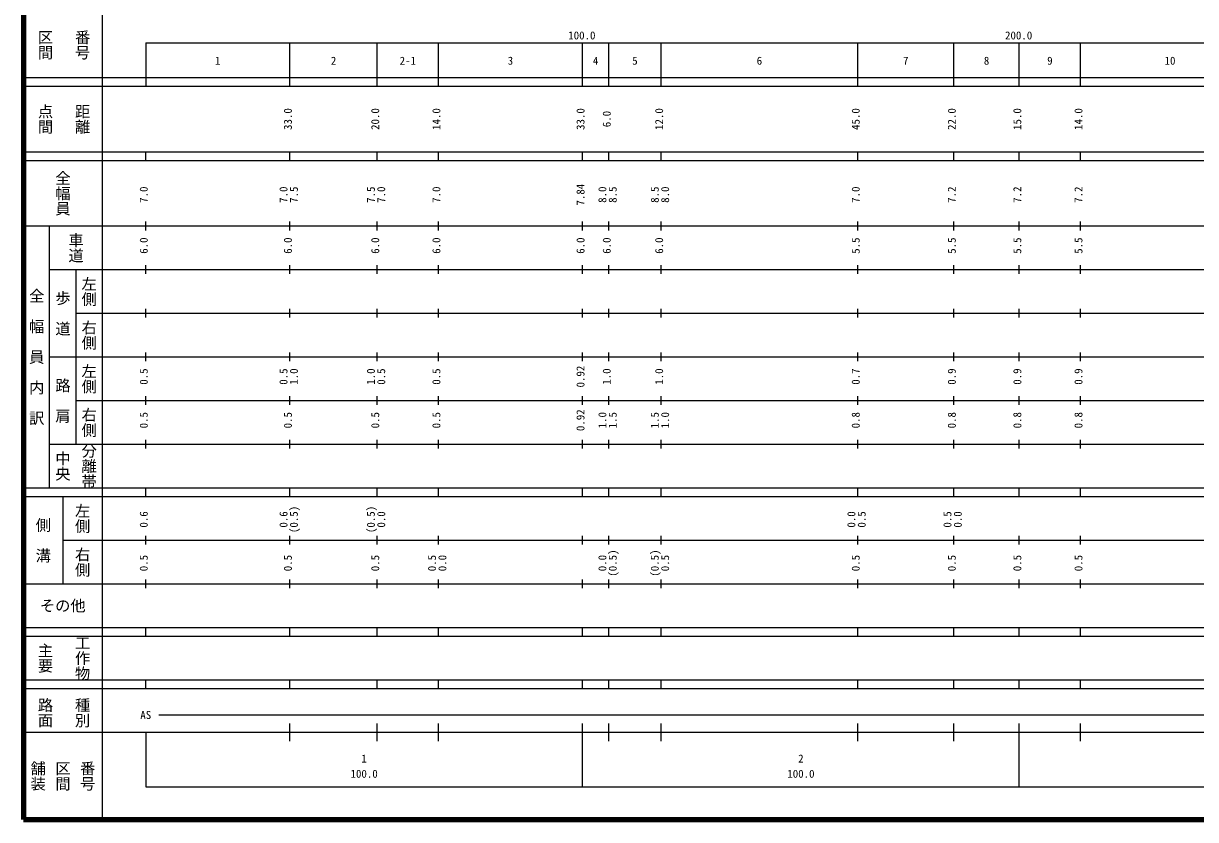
# Model space of a CAD drawing. Units: millimetres on the paper, enlarged 1000 times. Extents: x 40000 to 680000, y 20000 to 380000.
# Drawn here: x 40000 to 308350, y 20000 to 202409 of the extents above; entities that cross this region are included whole.
import ezdxf
from ezdxf.enums import TextEntityAlignment as Align

# ---------------------------------------------------------------- set-up
doc = ezdxf.new("R2010")
doc.units = ezdxf.units.MM
doc.header["$LTSCALE"] = 1000
doc.layers.add('M-TTL', color=2, linetype='Continuous', lineweight=140)
doc.layers.add('M-TTL-BAND', color=7, linetype='Continuous', lineweight=25)
doc.styles.add('@ＭＳ ゴシック', font='')
doc.styles.add('ＭＳ ゴシック', font='')
doc.styles.get('@ＭＳ ゴシック').set_extended_font_data('@MS Gothic')
doc.styles.get('ＭＳ ゴシック').set_extended_font_data('MS Gothic')

msp = doc.modelspace()

# ---------------------------------------------------------------- linework, layer by layer
at = {"layer": 'M-TTL'}
for p, q in [((40000, 380000), (40000, 20000)), ((40000, 20000), (680000, 20000))]:
    msp.add_line(p, q, dxfattribs=at)
at = {"layer": 'M-TTL-BAND'}
for p, q in [((58000, 370000), (58000, 20000)), ((68000, 198000), (579000, 198000)), ((68000, 198000), (68000, 188000)), ((101000, 188000), (101000, 198000)), ((121000, 188000), (121000, 198000)), ((135000, 188000), (135000, 198000)), ((168000, 188000), (168000, 198000)), ((174000, 188000), (174000, 198000)), ((186000, 188000), (186000, 198000)), ((231000, 188000), (231000, 198000)), ((253000, 188000), (253000, 198000)), ((268000, 188000), (268000, 198000)), ((282000, 188000), (282000, 198000)), ((40000, 190000), (579000, 190000)), ((40000, 188000), (579000, 188000)), ((40000, 173000), (579000, 173000)), ((68000, 171000), (68000, 173000)), ((101000, 171000), (101000, 173000)), ((121000, 171000), (121000, 173000)), ((135000, 171000), (135000, 173000)), ((168000, 171000), (168000, 173000)), ((174000, 171000), (174000, 173000)), ((186000, 171000), (186000, 173000)), ((231000, 171000), (231000, 173000)), ((253000, 171000), (253000, 173000)), ((268000, 171000), (268000, 173000)), ((282000, 171000), (282000, 173000)), ((40000, 171000), (579000, 171000)), ((40000, 156000), (579000, 156000)), ((46000, 96000), (46000, 156000)), ((68000, 155000), (68000, 157000)), ((101000, 155000), (101000, 157000)), ((121000, 155000), (121000, 157000)), ((135000, 155000), (135000, 157000)), ((168000, 155000), (168000, 157000)), ((174000, 155000), (174000, 157000)), ((186000, 155000), (186000, 157000)), ((231000, 155000), (231000, 157000)), ((253000, 155000), (253000, 157000)), ((268000, 155000), (268000, 157000)), ((282000, 155000), (282000, 157000)), ((46000, 146000), (579000, 146000)), ((52000, 146000), (52000, 106000)), ((68000, 145000), (68000, 147000)), ((101000, 145000), (101000, 147000)), ((121000, 145000), (121000, 147000)), ((135000, 145000), (135000, 147000)), ((168000, 145000), (168000, 147000)), ((174000, 145000), (174000, 147000)), ((186000, 145000), (186000, 147000)), ((231000, 145000), (231000, 147000)), ((253000, 145000), (253000, 147000)), ((268000, 145000), (268000, 147000)), ((282000, 145000), (282000, 147000)), ((68000, 135000), (68000, 137000)), ((101000, 135000), (101000, 137000)), ((121000, 135000), (121000, 137000)), ((135000, 135000), (135000, 137000)), ((168000, 135000), (168000, 137000)), ((174000, 135000), (174000, 137000)), ((186000, 135000), (186000, 137000)), ((231000, 135000), (231000, 137000)), ((253000, 135000), (253000, 137000)), ((268000, 135000), (268000, 137000)), ((282000, 135000), (282000, 137000)), ((52000, 136000), (579000, 136000)), ((68000, 125000), (68000, 127000)), ((101000, 125000), (101000, 127000)), ((121000, 125000), (121000, 127000)), ((135000, 125000), (135000, 127000)), ((168000, 125000), (168000, 127000)), ((174000, 125000), (174000, 127000)), ((186000, 125000), (186000, 127000)), ((231000, 125000), (231000, 127000)), ((253000, 125000), (253000, 127000)), ((268000, 125000), (268000, 127000)), ((282000, 125000), (282000, 127000)), ((46000, 126000), (579000, 126000)), ((52000, 116000), (579000, 116000)), ((68000, 115000), (68000, 117000)), ((101000, 115000), (101000, 117000)), ((121000, 115000), (121000, 117000)), ((135000, 115000), (135000, 117000)), ((168000, 115000), (168000, 117000)), ((174000, 115000), (174000, 117000)), ((186000, 115000), (186000, 117000)), ((231000, 115000), (231000, 117000)), ((253000, 115000), (253000, 117000)), ((268000, 115000), (268000, 117000)), ((282000, 115000), (282000, 117000)), ((46000, 106000), (579000, 106000)), ((68000, 105000), (68000, 107000)), ((101000, 105000), (101000, 107000)), ((121000, 105000), (121000, 107000)), ((135000, 105000), (135000, 107000)), ((168000, 105000), (168000, 107000)), ((174000, 105000), (174000, 107000)), ((186000, 105000), (186000, 107000)), ((231000, 105000), (231000, 107000)), ((253000, 105000), (253000, 107000)), ((268000, 105000), (268000, 107000)), ((282000, 105000), (282000, 107000)), ((40000, 96000), (579000, 96000)), ((40000, 94000), (579000, 94000)), ((49000, 94000), (49000, 74000)), ((68000, 94000), (68000, 96000)), ((101000, 94000), (101000, 96000)), ((121000, 94000), (121000, 96000)), ((135000, 94000), (135000, 96000)), ((168000, 94000), (168000, 96000)), ((174000, 94000), (174000, 96000)), ((186000, 94000), (186000, 96000)), ((231000, 94000), (231000, 96000)), ((253000, 94000), (253000, 96000)), ((268000, 94000), (268000, 96000)), ((282000, 94000), (282000, 96000)), ((49000, 84000), (579000, 84000)), ((68000, 83000), (68000, 85000)), ((101000, 83000), (101000, 85000)), ((121000, 83000), (121000, 85000)), ((135000, 83000), (135000, 85000)), ((168000, 83000), (168000, 85000)), ((174000, 83000), (174000, 85000)), ((186000, 83000), (186000, 85000)), ((231000, 83000), (231000, 85000)), ((253000, 83000), (253000, 85000)), ((268000, 83000), (268000, 85000)), ((282000, 83000), (282000, 85000)), ((40000, 74000), (579000, 74000)), ((68000, 73000), (68000, 75000)), ((101000, 73000), (101000, 75000)), ((121000, 73000), (121000, 75000)), ((135000, 73000), (135000, 75000)), ((168000, 73000), (168000, 75000)), ((174000, 73000), (174000, 75000)), ((186000, 73000), (186000, 75000)), ((231000, 73000), (231000, 75000)), ((253000, 73000), (253000, 75000)), ((268000, 73000), (268000, 75000)), ((282000, 73000), (282000, 75000)), ((40000, 64000), (579000, 64000)), ((40000, 62000), (579000, 62000)), ((68000, 62000), (68000, 64000)), ((101000, 62000), (101000, 64000)), ((121000, 62000), (121000, 64000)), ((135000, 62000), (135000, 64000)), ((168000, 62000), (168000, 64000)), ((174000, 62000), (174000, 64000)), ((186000, 62000), (186000, 64000)), ((231000, 62000), (231000, 64000)), ((253000, 62000), (253000, 64000)), ((268000, 62000), (268000, 64000)), ((282000, 62000), (282000, 64000)), ((40000, 52000), (579000, 52000)), ((68000, 50000), (68000, 52000)), ((101000, 50000), (101000, 52000)), ((121000, 50000), (121000, 52000)), ((135000, 50000), (135000, 52000)), ((168000, 50000), (168000, 52000)), ((174000, 50000), (174000, 52000)), ((186000, 50000), (186000, 52000)), ((231000, 50000), (231000, 52000)), ((253000, 50000), (253000, 52000)), ((268000, 50000), (268000, 52000)), ((282000, 50000), (282000, 52000)), ((40000, 50000), (579000, 50000)), ((71000, 44000), (565000, 44000)), ((101000, 38000), (101000, 42000)), ((121000, 38000), (121000, 42000)), ((135000, 38000), (135000, 42000)), ((168000, 27500), (168000, 42000)), ((174000, 38000), (174000, 42000)), ((186000, 38000), (186000, 42000)), ((231000, 38000), (231000, 42000)), ((253000, 38000), (253000, 42000)), ((268000, 27500), (268000, 42000)), ((282000, 38000), (282000, 42000)), ((40000, 40000), (579000, 40000)), ((68000, 40000), (68000, 27500)), ((68000, 27500), (579000, 27500))]:
    msp.add_line(p, q, dxfattribs=at)

# ---------------------------------------------------------------- texts
at = {"layer": 'M-TTL-BAND', "style": '@ＭＳ ゴシック'}
for s, p in [('区間', (45000, 197500)), ('番号', (53500, 197500)), ('点間', (45000, 180500)), ('距離', (53500, 180500)), ('全幅員', (49000, 163500)), ('車道', (52000, 151000)), ('左側', (55000, 141000)), ('全\u3000幅\u3000員\u3000内\u3000訳', (43000, 126000)), ('歩\u3000道', (49000, 136000)), ('右側', (55000, 131000)), ('左側', (55000, 121000)), ('路\u3000肩', (49000, 116000)), ('右側', (55000, 111000)), ('分離帯', (55000, 101000)), ('中央', (49000, 101000)), ('左側', (53500, 89000)), ('側\u3000溝', (44500, 84000)), ('右側', (53500, 79000)), ('主要', (45000, 57000)), ('工作物', (53500, 57000)), ('路面', (45000, 44500)), ('種別', (53500, 44500)), ('舗装', (43333, 30000)), ('区間', (49000, 30000)), ('番号', (54667, 30000))]:
    msp.add_text(s, height=2566, rotation=270, dxfattribs=at).set_placement(p, align=Align.MIDDLE_CENTER)
at = {"layer": 'M-TTL-BAND', "style": 'ＭＳ ゴシック'}
for s, p in [('100.0', (167844, 198195)), ('200.0', (267844, 198195)), ('1', (84500, 192405)), ('2', (111000, 192405)), ('2-1', (128000, 192405)), ('3', (151500, 192405)), ('4', (171000, 192405)), ('5', (180000, 192405)), ('6', (208500, 192405)), ('7', (242000, 192405)), ('8', (260500, 192405)), ('9', (275000, 192405)), ('10', (302500, 192405)), ('AS', (68000, 42500)), ('2', (218000, 32523)), ('1', (118000, 32523)), ('100.0', (118000, 29033)), ('100.0', (218000, 29033))]:
    msp.add_text(s, height=1833, dxfattribs=at).set_placement(p, align=Align.BOTTOM_CENTER)
for s, p in [('33.0', (102000, 180500)), ('20.0', (122000, 180500)), ('14.0', (136000, 180500)), ('33.0', (169000, 180500)), ('12.0', (187000, 180500)), ('45.0', (232000, 180500)), ('22.0', (254000, 180500)), ('15.0', (269000, 180500)), ('14.0', (283000, 180500)), ('6.0', (175000, 180500)), ('7.0', (69000, 163174)), ('7.0', (101000, 163174)), ('7.5', (103370, 163174)), ('7.5', (121000, 163174)), ('7.0', (123370, 163174)), ('7.0', (136000, 163174)), ('7.84', (169000, 163174)), ('8.0', (174000, 163174)), ('8.5', (176370, 163174)), ('8.5', (186000, 163174)), ('8.0', (188370, 163174)), ('7.0', (232000, 163174)), ('7.2', (254000, 163174)), ('7.2', (269000, 163174)), ('7.2', (283000, 163174)), ('6.0', (69000, 151500)), ('6.0', (102000, 151500)), ('6.0', (122000, 151500)), ('6.0', (136000, 151500)), ('6.0', (169000, 151500)), ('6.0', (175000, 151500)), ('6.0', (187000, 151500)), ('5.5', (232000, 151500)), ('5.5', (254000, 151500)), ('5.5', (269000, 151500)), ('5.5', (283000, 151500)), ('0.92', (169000, 121500)), ('0.5', (69000, 121500)), ('0.5', (101000, 121500)), ('1.0', (103370, 121500)), ('1.0', (121000, 121500)), ('0.5', (123370, 121500)), ('0.5', (136000, 121500)), ('1.0', (175000, 121500)), ('1.0', (187000, 121500)), ('0.7', (232000, 121500)), ('0.9', (254000, 121500)), ('0.9', (269000, 121500)), ('0.9', (283000, 121500)), ('0.5', (69000, 111500)), ('0.5', (102000, 111500)), ('0.5', (122000, 111500)), ('0.5', (136000, 111500)), ('0.92', (169000, 111500)), ('1.0', (174000, 111500)), ('1.5', (176370, 111500)), ('1.5', (186000, 111500)), ('1.0', (188370, 111500)), ('0.8', (232000, 111500)), ('0.8', (254000, 111500)), ('0.8', (269000, 111500)), ('0.8', (283000, 111500)), ('(0.5)', (103370, 88764)), ('(0.5)', (121000, 88764)), ('0.6', (69000, 88764)), ('0.6', (101000, 88764)), ('0.0', (123370, 88764)), ('0.0', (231000, 88764)), ('0.5', (233370, 88764)), ('0.5', (253000, 88764)), ('0.0', (255370, 88764)), ('(0.5)', (176370, 78764)), ('(0.5)', (186000, 78764)), ('0.5', (69000, 78764)), ('0.5', (102000, 78764)), ('0.5', (122000, 78764)), ('0.5', (135000, 78764)), ('0.0', (137370, 78764)), ('0.0', (174000, 78764)), ('0.5', (188370, 78764)), ('0.5', (232000, 78764)), ('0.5', (254000, 78764)), ('0.5', (269000, 78764)), ('0.5', (283000, 78764))]:
    msp.add_text(s, height=1833, rotation=90, dxfattribs=at).set_placement(p, align=Align.BOTTOM_CENTER)
msp.add_text('その他', height=2566, dxfattribs=at).set_placement((49000, 69000), align=Align.MIDDLE_CENTER)

doc.saveas('drawing.dxf')
